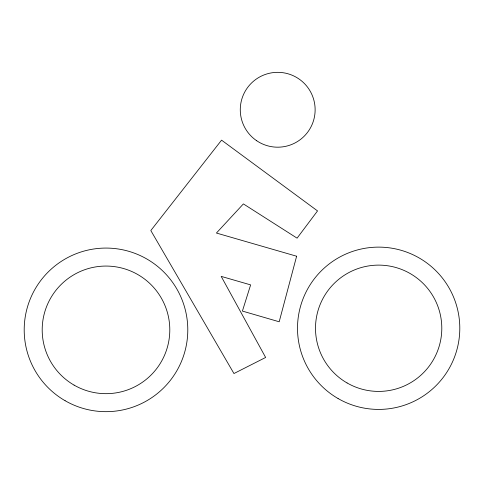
<?xml version="1.0" encoding="UTF-8"?>
<svg xmlns="http://www.w3.org/2000/svg" width="484" height="484" viewBox="0 0 484 484"><rect width="100%" height="100%" fill="white"/><g stroke="black" fill="none" stroke-linecap="round" stroke-linejoin="round"><path stroke-width="0.73" d="M296.625 256.224L279.189 321.775L242.405 311.079L250.633 284.888L221.182 276.382L265.637 357.464L233.947 373.533L150.814 230.541L221.563 140.148L317.534 210.915L297.079 238.158L243.392 203.909L216.415 233.04L296.625 256.224M256.726 140.759A37.425 37.425 0 0 0 315.036 112.433A37.425 37.425 0 0 0 261.354 76.097A37.425 37.425 0 0 0 256.726 140.759M65.098 400.71A81.796 81.796 0 0 0 187.792 329.87A81.796 81.796 0 0 0 65.098 259.031A81.796 81.796 0 0 0 65.098 400.71M338.08 398.544A81.149 81.149 0 0 0 459.8 328.267A81.149 81.149 0 0 0 338.08 257.99A81.149 81.149 0 0 0 338.08 398.544M347.076 382.953A63.15 63.15 0 0 0 441.801 328.267A63.15 63.15 0 0 0 347.076 273.575A63.15 63.15 0 0 0 347.076 382.953M74.094 385.119A63.797 63.797 0 0 0 169.799 329.87A63.797 63.797 0 0 0 74.094 274.616A63.797 63.797 0 0 0 74.094 385.119"/></g></svg>
